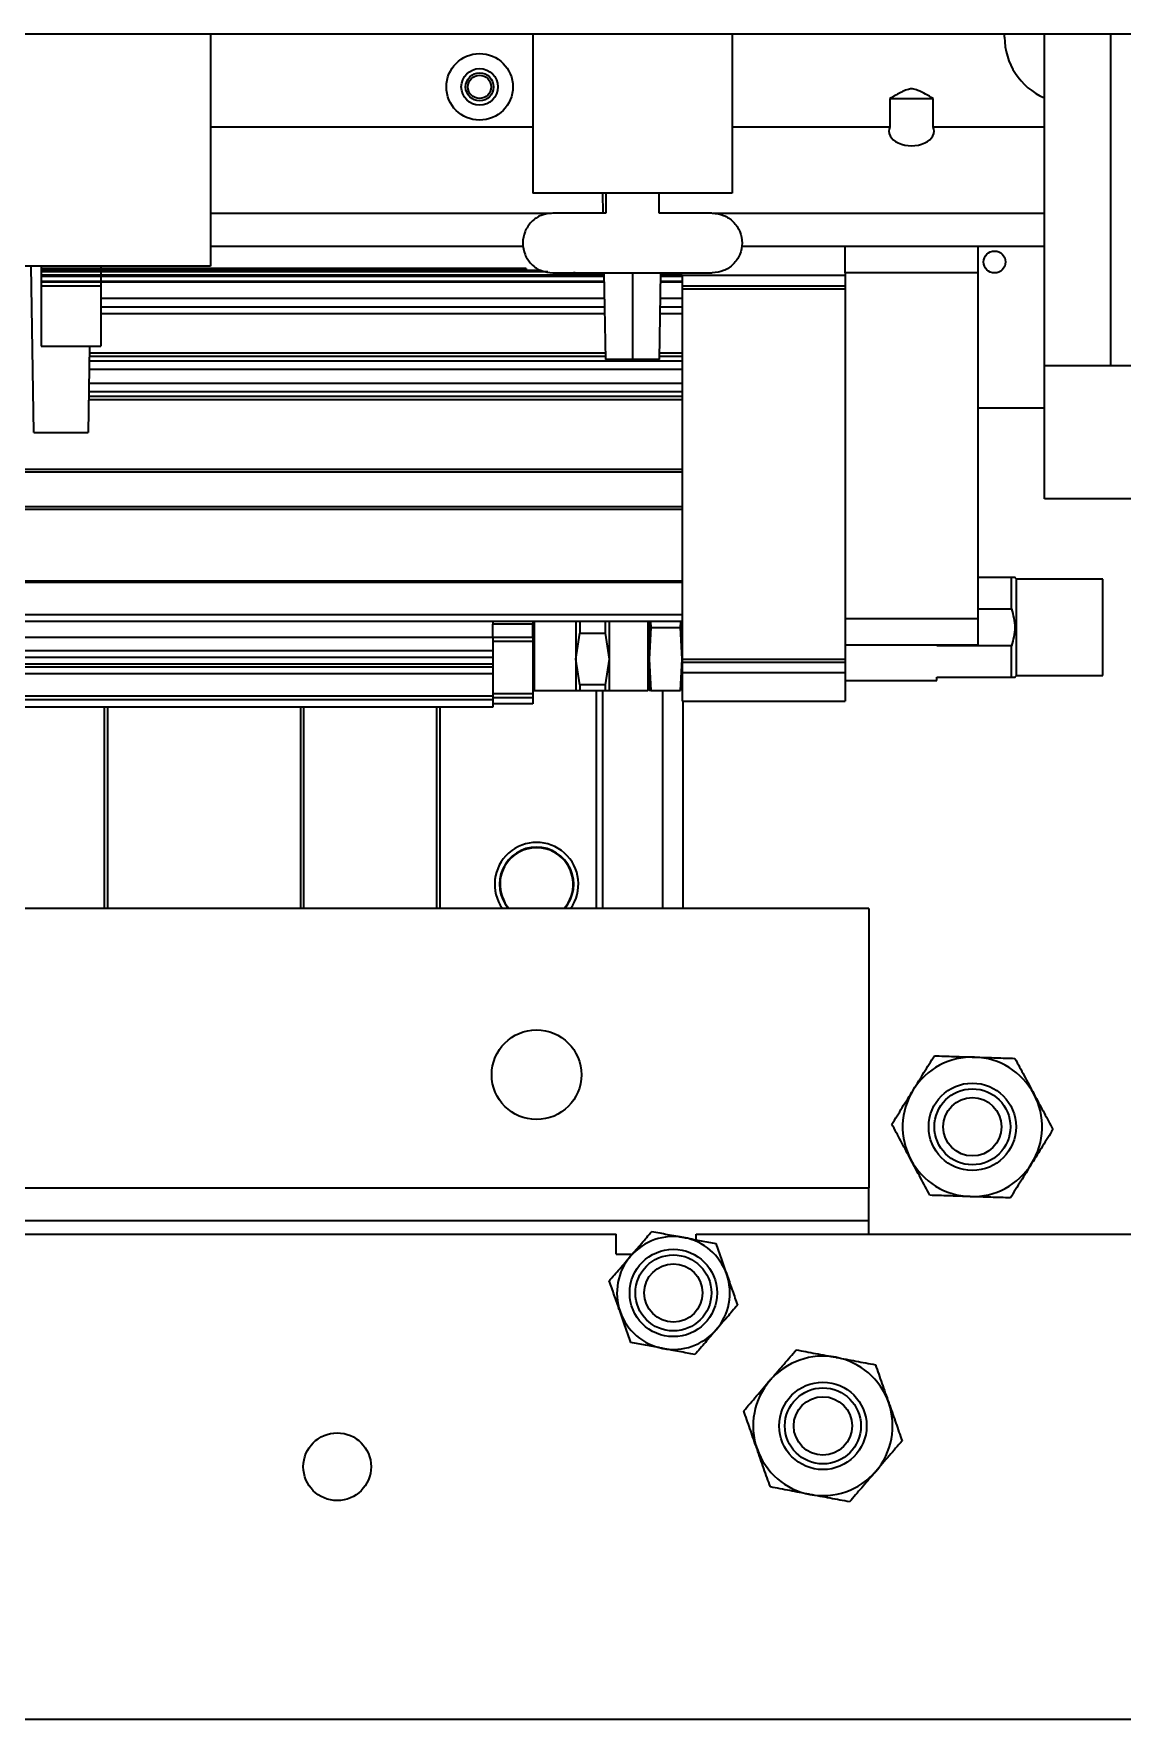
# Model space of a CAD drawing. Header units: millimetres. Extents: x -1052 to 3351, y 0 to 2015.
# Drawn here: x -362.036 to -359.613, y 1677.623 to 1681.375 of the extents above; entities that cross this region are included whole.
import ezdxf

# ---------------------------------------------------------------- set-up
doc = ezdxf.new("R2010")
doc.units = ezdxf.units.MM

msp = doc.modelspace()

# ---------------------------------------------------------------- linework, layer by layer
at = {"color": 7, "linetype": 'Continuous', "lineweight": 35}
for p, q in [((-369.2234, 1681.3751), (-358.6325, 1681.3751)), ((-369.2234, 1681.3751), (-358.6325, 1681.3751)), ((-361.6426, 1681.3751), (-361.6426, 1680.8574)), ((-361.6426, 1681.3751), (-361.6426, 1680.8574)), ((-360.9252, 1681.3751), (-360.9252, 1681.0201)), ((-360.9252, 1681.3751), (-360.9252, 1681.0201)), ((-360.4815, 1681.3751), (-360.4815, 1681.0201)), ((-360.4815, 1681.3751), (-360.4815, 1681.0201)), ((-359.875, 1681.3677), (-359.875, 1681.3751)), ((-359.875, 1681.3677), (-359.875, 1681.3751)), ((-359.7863, 1680.6355), (-359.7863, 1681.3751)), ((-359.7863, 1680.6355), (-359.7863, 1681.3751)), ((-359.6383, 1680.6355), (-359.6383, 1681.3751)), ((-359.6383, 1680.6355), (-359.6383, 1681.3751)), ((-360.1302, 1681.2309), (-360.034, 1681.2309)), ((-360.1302, 1681.2309), (-360.1302, 1681.168)), ((-360.1302, 1681.2309), (-360.034, 1681.2309)), ((-360.1302, 1681.2309), (-360.1302, 1681.168)), ((-360.034, 1681.168), (-360.034, 1681.2309)), ((-360.034, 1681.168), (-360.034, 1681.2309)), ((-361.6426, 1681.168), (-360.9252, 1681.168)), ((-361.6426, 1681.168), (-360.9252, 1681.168)), ((-360.4815, 1681.168), (-360.1302, 1681.168)), ((-360.4815, 1681.168), (-360.1302, 1681.168)), ((-360.034, 1681.168), (-359.7863, 1681.168)), ((-360.034, 1681.168), (-359.7863, 1681.168)), ((-360.4815, 1681.0201), (-360.9252, 1681.0201)), ((-360.4815, 1681.0201), (-360.9252, 1681.0201)), ((-360.7699, 1681.0202), (-360.7691, 1680.9757)), ((-360.7699, 1681.0202), (-360.7691, 1680.9757)), ((-360.7625, 1681.0201), (-360.7625, 1680.9757)), ((-360.7625, 1681.0201), (-360.7625, 1680.9757)), ((-360.6442, 1680.9757), (-360.6442, 1681.0201)), ((-360.6442, 1680.9757), (-360.6442, 1681.0201)), ((-361.6426, 1680.9757), (-360.8834, 1680.9757)), ((-361.6426, 1680.9757), (-360.8834, 1680.9757)), ((-360.7625, 1680.9757), (-360.8809, 1680.9757)), ((-360.7625, 1680.9757), (-360.8809, 1680.9757)), ((-360.5259, 1680.9757), (-360.6442, 1680.9757)), ((-360.5259, 1680.9757), (-360.6442, 1680.9757)), ((-360.5233, 1680.9757), (-359.7863, 1680.9757)), ((-360.5233, 1680.9757), (-359.7863, 1680.9757)), ((-360.946, 1680.9018), (-361.6426, 1680.9018)), ((-360.946, 1680.9018), (-361.6426, 1680.9018)), ((-359.7863, 1680.9018), (-360.4608, 1680.9018)), ((-359.7863, 1680.9018), (-360.4608, 1680.9018)), ((-360.23, 1680.8426), (-360.23, 1680.9018)), ((-360.23, 1680.8426), (-360.23, 1680.9018)), ((-359.9342, 1680.9018), (-359.9342, 1680.8426)), ((-359.9342, 1680.9018), (-359.9342, 1680.8426)), ((-361.6426, 1680.8574), (-362.3083, 1680.8574)), ((-361.6426, 1680.8574), (-362.3083, 1680.8574)), ((-362.0356, 1680.4876), (-362.042, 1680.8574)), ((-362.0356, 1680.4876), (-362.042, 1680.8574)), ((-362.0198, 1680.8574), (-362.0198, 1680.813)), ((-362.0198, 1680.8574), (-362.0198, 1680.813)), ((-360.94, 1680.8522), (-362.0198, 1680.8522)), ((-360.94, 1680.8522), (-362.0198, 1680.8522)), ((-360.9065, 1680.8478), (-362.0198, 1680.8478)), ((-360.9065, 1680.8478), (-362.0198, 1680.8478)), ((-360.892, 1680.8448), (-362.0198, 1680.8448)), ((-360.892, 1680.8448), (-362.0198, 1680.8448)), ((-360.7667, 1680.8374), (-362.0198, 1680.8374)), ((-360.7667, 1680.8374), (-362.0198, 1680.8374)), ((-360.7667, 1680.8345), (-362.0198, 1680.8345)), ((-360.7667, 1680.8345), (-362.0198, 1680.8345)), ((-361.8867, 1680.8574), (-361.8867, 1680.813)), ((-361.8867, 1680.8574), (-361.8867, 1680.813)), ((-360.94, 1680.8522), (-360.94, 1680.8478)), ((-360.94, 1680.8522), (-360.94, 1680.8478)), ((-360.8809, 1680.8426), (-360.5259, 1680.8426)), ((-360.8809, 1680.8426), (-360.5259, 1680.8426)), ((-360.8328, 1680.8448), (-360.8328, 1680.8374)), ((-360.8328, 1680.8448), (-360.8328, 1680.8374)), ((-360.7668, 1680.8426), (-360.7635, 1680.6502)), ((-360.7668, 1680.8426), (-360.7635, 1680.6502)), ((-360.7034, 1680.8426), (-360.7034, 1680.6503)), ((-360.7034, 1680.8426), (-360.7034, 1680.6503)), ((-360.6433, 1680.6502), (-360.6399, 1680.8426)), ((-360.6433, 1680.6502), (-360.6399, 1680.8426)), ((-360.5924, 1680.8374), (-360.64, 1680.8374)), ((-360.5924, 1680.8374), (-360.64, 1680.8374)), ((-360.5924, 1680.8345), (-360.64, 1680.8345)), ((-360.5924, 1680.8345), (-360.64, 1680.8345)), ((-360.5924, 1680.8374), (-360.23, 1680.8374)), ((-360.5924, 1680.8374), (-360.5924, 1680.8139)), ((-360.5924, 1680.8374), (-360.23, 1680.8374)), ((-360.5924, 1680.8374), (-360.5924, 1680.8139)), ((-359.9342, 1680.8426), (-360.23, 1680.8426)), ((-360.23, 1680.8426), (-360.23, 1680.8166)), ((-359.9342, 1680.8426), (-360.23, 1680.8426)), ((-360.23, 1680.8426), (-360.23, 1680.8166)), ((-359.9342, 1680.8426), (-359.9342, 1680.0734)), ((-359.9342, 1680.8426), (-359.9342, 1680.0734)), ((-360.7665, 1680.8239), (-362.0198, 1680.8239)), ((-360.7665, 1680.8239), (-362.0198, 1680.8239)), ((-360.7665, 1680.8218), (-362.0198, 1680.8218)), ((-360.7665, 1680.8218), (-362.0198, 1680.8218)), ((-362.0198, 1680.813), (-362.0198, 1680.6799)), ((-361.8867, 1680.813), (-362.0198, 1680.813)), ((-362.0198, 1680.813), (-362.0198, 1680.6799)), ((-361.8867, 1680.813), (-362.0198, 1680.813)), ((-361.8867, 1680.813), (-361.8867, 1680.6799)), ((-361.8867, 1680.813), (-361.8867, 1680.6799)), ((-360.5924, 1680.8218), (-360.6403, 1680.8218)), ((-360.5924, 1680.8218), (-360.6403, 1680.8218)), ((-360.5924, 1680.8239), (-360.6402, 1680.8239)), ((-360.5924, 1680.8239), (-360.6402, 1680.8239)), ((-360.5924, 1680.8139), (-360.5924, 1680.8073)), ((-360.5924, 1680.8139), (-360.23, 1680.8139)), ((-360.5924, 1680.8139), (-360.5924, 1680.8073)), ((-360.5924, 1680.8139), (-360.23, 1680.8139)), ((-360.5924, 1680.8073), (-360.23, 1680.8073)), ((-360.5924, 1680.8073), (-360.5924, 1679.983)), ((-360.5924, 1680.8073), (-360.23, 1680.8073)), ((-360.5924, 1680.8073), (-360.5924, 1679.983)), ((-360.23, 1680.8166), (-360.23, 1680.8139)), ((-360.23, 1680.8166), (-360.23, 1680.8139)), ((-360.23, 1680.8139), (-360.23, 1680.8073)), ((-360.23, 1680.8139), (-360.23, 1680.8073)), ((-360.23, 1680.8073), (-360.23, 1679.983)), ((-360.23, 1680.8073), (-360.23, 1679.983)), ((-360.7658, 1680.7854), (-361.8867, 1680.7854)), ((-360.7658, 1680.7854), (-361.8867, 1680.7854)), ((-360.7655, 1680.7664), (-361.8867, 1680.7664)), ((-360.7655, 1680.7664), (-361.8867, 1680.7664)), ((-360.5924, 1680.7664), (-360.6412, 1680.7664)), ((-360.5924, 1680.7664), (-360.6412, 1680.7664)), ((-360.5924, 1680.7854), (-360.6409, 1680.7854)), ((-360.5924, 1680.7854), (-360.6409, 1680.7854)), ((-360.7652, 1680.7516), (-361.8867, 1680.7516)), ((-360.7652, 1680.7516), (-361.8867, 1680.7516)), ((-360.5924, 1680.7516), (-360.6415, 1680.7516)), ((-360.5924, 1680.7516), (-360.6415, 1680.7516)), ((-360.5924, 1680.7516), (-360.5924, 1680.6639)), ((-360.5924, 1680.7516), (-360.5924, 1680.6639)), ((-362.0198, 1680.6799), (-361.8867, 1680.6799)), ((-362.0198, 1680.6799), (-361.8867, 1680.6799)), ((-361.912, 1680.6799), (-361.9153, 1680.4876)), ((-361.912, 1680.6799), (-361.9153, 1680.4876)), ((-360.5924, 1680.6464), (-361.9126, 1680.6464)), ((-360.5924, 1680.6464), (-361.9126, 1680.6464)), ((-360.7636, 1680.6565), (-361.9124, 1680.6565)), ((-360.7636, 1680.6565), (-361.9124, 1680.6565)), ((-360.7637, 1680.6639), (-361.9123, 1680.6639)), ((-360.7637, 1680.6639), (-361.9123, 1680.6639)), ((-360.5924, 1680.6565), (-360.6431, 1680.6565)), ((-360.5924, 1680.6565), (-360.6431, 1680.6565)), ((-360.5924, 1680.6639), (-360.643, 1680.6639)), ((-360.5924, 1680.6639), (-360.643, 1680.6639)), ((-360.5924, 1680.6277), (-361.9129, 1680.6277)), ((-360.5924, 1680.6277), (-361.9129, 1680.6277)), ((-359.7863, 1680.3397), (-359.7863, 1680.6355)), ((-358.6029, 1680.6355), (-359.7863, 1680.6355)), ((-359.7863, 1680.3397), (-359.7863, 1680.6355)), ((-358.6029, 1680.6355), (-359.7863, 1680.6355)), ((-360.5924, 1680.5678), (-361.9139, 1680.5678)), ((-360.5924, 1680.5678), (-361.9139, 1680.5678)), ((-360.5924, 1680.5779), (-361.9138, 1680.5779)), ((-360.5924, 1680.5779), (-361.9138, 1680.5779)), ((-360.5924, 1680.5966), (-361.9134, 1680.5966)), ((-360.5924, 1680.5966), (-361.9134, 1680.5966)), ((-360.5924, 1680.5604), (-361.9141, 1680.5604)), ((-360.5924, 1680.5604), (-361.9141, 1680.5604)), ((-360.5924, 1680.5604), (-360.5924, 1680.4051)), ((-360.5924, 1680.5604), (-360.5924, 1680.4051)), ((-359.7863, 1680.5416), (-359.9342, 1680.5416)), ((-359.7863, 1680.5416), (-359.9342, 1680.5416)), ((-360.5924, 1680.4051), (-367.2635, 1680.4051)), ((-360.5924, 1680.4051), (-367.2635, 1680.4051)), ((-360.5924, 1680.3991), (-367.2635, 1680.3991)), ((-360.5924, 1680.3991), (-367.2635, 1680.3991)), ((-358.6029, 1680.3397), (-359.7863, 1680.3397)), ((-358.6029, 1680.3397), (-359.7863, 1680.3397)), ((-360.5924, 1680.3222), (-367.2635, 1680.3222)), ((-360.5924, 1680.3222), (-367.2635, 1680.3222)), ((-360.5924, 1680.3163), (-367.2635, 1680.3163)), ((-360.5924, 1680.3163), (-367.2635, 1680.3163)), ((-360.5924, 1680.3163), (-360.5924, 1680.1566)), ((-360.5924, 1680.3163), (-360.5924, 1680.1566)), ((-360.5924, 1680.1566), (-367.2635, 1680.1566)), ((-360.5924, 1680.1566), (-367.2635, 1680.1566)), ((-360.5924, 1680.1536), (-367.2635, 1680.1536)), ((-360.5924, 1680.1536), (-367.2635, 1680.1536)), ((-359.8595, 1680.1644), (-359.9342, 1680.1644)), ((-359.8595, 1680.1644), (-359.9342, 1680.1644)), ((-359.8595, 1680.0946), (-359.8595, 1680.1644)), ((-359.8595, 1680.0946), (-359.8595, 1680.1644)), ((-359.8484, 1680.1607), (-359.8521, 1680.1644)), ((-359.8484, 1680.1607), (-359.8521, 1680.1644)), ((-359.6561, 1680.1607), (-359.8484, 1680.1607)), ((-359.8484, 1679.9462), (-359.8484, 1680.1607)), ((-359.6561, 1680.1607), (-359.8484, 1680.1607)), ((-359.8484, 1679.9462), (-359.8484, 1680.1607)), ((-359.6561, 1679.9462), (-359.6561, 1680.1607)), ((-359.6561, 1679.9462), (-359.6561, 1680.1607)), ((-360.5924, 1680.0816), (-367.2635, 1680.0816)), ((-360.5924, 1680.0816), (-367.2635, 1680.0816)), ((-359.9342, 1680.0946), (-359.8595, 1680.0946)), ((-359.9342, 1680.0946), (-359.8595, 1680.0946)), ((-360.5924, 1680.0668), (-367.2635, 1680.0668)), ((-360.5924, 1680.0668), (-367.2635, 1680.0668)), ((-361.014, 1680.0668), (-361.014, 1680.0609)), ((-361.014, 1680.0668), (-361.014, 1680.0609)), ((-360.9252, 1680.0609), (-361.014, 1680.0609)), ((-361.014, 1680.0313), (-361.014, 1680.0609)), ((-360.9252, 1680.0609), (-361.014, 1680.0609)), ((-361.014, 1680.0313), (-361.014, 1680.0609)), ((-360.9252, 1680.0668), (-360.9252, 1680.0609)), ((-360.9252, 1680.0668), (-360.9252, 1680.0609)), ((-360.9252, 1680.0313), (-360.9252, 1680.0609)), ((-360.9252, 1680.0313), (-360.9252, 1680.0609)), ((-360.9223, 1680.0668), (-360.9223, 1679.9129)), ((-360.9223, 1680.0668), (-360.9223, 1679.9129)), ((-360.8291, 1680.0668), (-360.8291, 1679.9832)), ((-360.8291, 1680.0668), (-360.8291, 1679.9832)), ((-360.8291, 1679.9832), (-360.8205, 1680.0405)), ((-360.8291, 1679.9832), (-360.8205, 1680.0405)), ((-360.8205, 1680.0664), (-360.8205, 1680.0405)), ((-360.7637, 1680.0664), (-360.8205, 1680.0664)), ((-360.8205, 1680.0664), (-360.8205, 1680.0405)), ((-360.7637, 1680.0664), (-360.8205, 1680.0664)), ((-360.8205, 1680.0405), (-360.7637, 1680.0405)), ((-360.8205, 1680.0405), (-360.7637, 1680.0405)), ((-360.7637, 1680.0664), (-360.7637, 1680.0405)), ((-360.7637, 1680.0664), (-360.7637, 1680.0405)), ((-360.7637, 1680.0405), (-360.7551, 1679.9832)), ((-360.7637, 1680.0405), (-360.7551, 1679.9832)), ((-360.7551, 1680.0668), (-360.7551, 1679.9832)), ((-360.7551, 1680.0668), (-360.7551, 1679.9832)), ((-360.6693, 1680.0668), (-360.6693, 1679.9129)), ((-360.6693, 1680.0668), (-360.6693, 1679.9129)), ((-360.6664, 1680.0668), (-360.6664, 1679.9832)), ((-360.6664, 1680.0668), (-360.6664, 1679.9832)), ((-360.6625, 1680.0535), (-360.6664, 1679.9832)), ((-360.6625, 1680.0535), (-360.6664, 1679.9832)), ((-360.6633, 1680.0668), (-360.6625, 1680.0535)), ((-360.6633, 1680.0668), (-360.6625, 1680.0535)), ((-360.6625, 1680.0535), (-360.5963, 1680.0535)), ((-360.6625, 1680.0535), (-360.5963, 1680.0535)), ((-360.5963, 1680.0535), (-360.5955, 1680.0668)), ((-360.5963, 1680.0535), (-360.5955, 1680.0668)), ((-360.5924, 1679.9832), (-360.5963, 1680.0535)), ((-360.5924, 1679.9832), (-360.5963, 1680.0535)), ((-360.23, 1680.0734), (-359.9342, 1680.0734)), ((-360.23, 1680.0734), (-359.9342, 1680.0734)), ((-359.9342, 1680.0734), (-359.9342, 1680.0143)), ((-359.9342, 1680.0734), (-359.9342, 1680.0143)), ((-361.014, 1680.0313), (-362.4044, 1680.0313)), ((-361.014, 1680.0313), (-362.4044, 1680.0313)), ((-360.9252, 1680.0313), (-361.014, 1680.0313)), ((-361.014, 1680.0313), (-361.014, 1680.0224)), ((-360.9252, 1680.0313), (-361.014, 1680.0313)), ((-361.014, 1680.0313), (-361.014, 1680.0224)), ((-360.9252, 1680.0224), (-361.014, 1680.0224)), ((-361.014, 1680.0224), (-361.014, 1679.9627)), ((-360.9252, 1680.0224), (-361.014, 1680.0224)), ((-361.014, 1680.0224), (-361.014, 1679.9627)), ((-360.9252, 1680.0313), (-360.9252, 1680.0224)), ((-360.9252, 1680.0313), (-360.9252, 1680.0224)), ((-360.9252, 1680.0224), (-360.9252, 1679.9054)), ((-360.9252, 1680.0224), (-360.9252, 1679.9054)), ((-359.9342, 1680.0143), (-360.23, 1680.0143)), ((-359.9342, 1680.0143), (-360.23, 1680.0143)), ((-359.8595, 1680.0123), (-360.0259, 1680.0123)), ((-359.8595, 1680.0123), (-360.0259, 1680.0123)), ((-359.8595, 1679.9425), (-359.8595, 1680.0123)), ((-359.8595, 1679.9425), (-359.8595, 1680.0123)), ((-361.014, 1680.0017), (-362.4044, 1680.0017)), ((-361.014, 1680.0017), (-362.4044, 1680.0017)), ((-361.014, 1679.9869), (-362.4044, 1679.9869)), ((-361.014, 1679.9869), (-362.4044, 1679.9869)), ((-361.014, 1679.9721), (-362.4044, 1679.9721)), ((-361.014, 1679.9721), (-362.4044, 1679.9721)), ((-361.014, 1679.9647), (-362.4044, 1679.9647)), ((-361.014, 1679.9647), (-362.4044, 1679.9647)), ((-360.8205, 1679.9259), (-360.8291, 1679.9832)), ((-360.8291, 1679.9832), (-360.8291, 1679.9129)), ((-360.8205, 1679.9259), (-360.8291, 1679.9832)), ((-360.8291, 1679.9832), (-360.8291, 1679.9129)), ((-360.7551, 1679.9832), (-360.7637, 1679.9259)), ((-360.7551, 1679.9832), (-360.7637, 1679.9259)), ((-360.7551, 1679.9832), (-360.7551, 1679.9129)), ((-360.7551, 1679.9832), (-360.7551, 1679.9129)), ((-360.6664, 1679.9832), (-360.6625, 1679.9129)), ((-360.6664, 1679.9832), (-360.6664, 1679.9129)), ((-360.6664, 1679.9832), (-360.6625, 1679.9129)), ((-360.6664, 1679.9832), (-360.6664, 1679.9129)), ((-360.5963, 1679.9129), (-360.5924, 1679.9832)), ((-360.5963, 1679.9129), (-360.5924, 1679.9832)), ((-360.5924, 1679.983), (-360.23, 1679.983)), ((-360.5924, 1679.983), (-360.5924, 1679.9764)), ((-360.5924, 1679.983), (-360.23, 1679.983)), ((-360.5924, 1679.983), (-360.5924, 1679.9764)), ((-360.5924, 1679.9764), (-360.23, 1679.9764)), ((-360.5924, 1679.9764), (-360.5924, 1679.9529)), ((-360.5924, 1679.9764), (-360.23, 1679.9764)), ((-360.5924, 1679.9764), (-360.5924, 1679.9529)), ((-360.23, 1679.983), (-360.23, 1679.9764)), ((-360.23, 1679.983), (-360.23, 1679.9764)), ((-360.23, 1679.9764), (-360.23, 1679.9529)), ((-360.23, 1679.9764), (-360.23, 1679.9529)), ((-361.014, 1679.9499), (-362.4044, 1679.9499)), ((-361.014, 1679.9499), (-362.4044, 1679.9499)), ((-361.014, 1679.9627), (-361.014, 1679.9499)), ((-361.014, 1679.9627), (-361.014, 1679.9499)), ((-361.014, 1679.9499), (-361.014, 1679.9004)), ((-361.014, 1679.9499), (-361.014, 1679.9004)), ((-360.5924, 1679.9529), (-360.23, 1679.9529)), ((-360.5924, 1679.9529), (-360.5924, 1679.8893)), ((-360.5924, 1679.9529), (-360.23, 1679.9529)), ((-360.5924, 1679.9529), (-360.5924, 1679.8893)), ((-360.23, 1679.9529), (-360.23, 1679.8893)), ((-360.23, 1679.9529), (-360.23, 1679.8893)), ((-360.23, 1679.9351), (-360.0259, 1679.9351)), ((-360.23, 1679.9351), (-360.0259, 1679.9351)), ((-360.0259, 1679.9425), (-359.8595, 1679.9425)), ((-360.0259, 1679.9351), (-360.0259, 1679.9425)), ((-360.0259, 1679.9425), (-359.8595, 1679.9425)), ((-360.0259, 1679.9351), (-360.0259, 1679.9425)), ((-359.8521, 1679.9425), (-359.8484, 1679.9462)), ((-359.8521, 1679.9425), (-359.8484, 1679.9462)), ((-359.8484, 1679.9462), (-359.6561, 1679.9462)), ((-359.8484, 1679.9462), (-359.6561, 1679.9462)), ((-361.014, 1679.9004), (-362.4044, 1679.9004)), ((-361.014, 1679.9004), (-362.4044, 1679.9004)), ((-361.014, 1679.8922), (-362.4044, 1679.8922)), ((-361.014, 1679.8922), (-362.4044, 1679.8922)), ((-360.9252, 1679.9054), (-361.014, 1679.9054)), ((-360.9252, 1679.9054), (-361.014, 1679.9054)), ((-361.014, 1679.9004), (-361.014, 1679.8922)), ((-361.014, 1679.9004), (-361.014, 1679.8922)), ((-360.9252, 1679.8971), (-361.014, 1679.8971)), ((-360.9252, 1679.8971), (-361.014, 1679.8971)), ((-361.014, 1679.8922), (-361.014, 1679.876)), ((-361.014, 1679.8922), (-361.014, 1679.876)), ((-360.9252, 1679.9159), (-360.9223, 1679.9129)), ((-360.9252, 1679.9159), (-360.9223, 1679.9129)), ((-360.9252, 1679.9054), (-360.9252, 1679.8971)), ((-360.9252, 1679.9054), (-360.9252, 1679.8971)), ((-360.9252, 1679.8971), (-360.9252, 1679.8834)), ((-360.9252, 1679.8971), (-360.9252, 1679.8834)), ((-360.9223, 1679.9129), (-360.8291, 1679.9129)), ((-360.9223, 1679.9129), (-360.8291, 1679.9129)), ((-360.8291, 1679.9129), (-360.8205, 1679.9129)), ((-360.8291, 1679.9129), (-360.8205, 1679.9129)), ((-360.7637, 1679.9259), (-360.8205, 1679.9259)), ((-360.8205, 1679.9259), (-360.8205, 1679.9129)), ((-360.7637, 1679.9259), (-360.8205, 1679.9259)), ((-360.8205, 1679.9259), (-360.8205, 1679.9129)), ((-360.8205, 1679.9129), (-360.7637, 1679.9129)), ((-360.8205, 1679.9129), (-360.7637, 1679.9129)), ((-360.7837, 1679.4277), (-360.7837, 1679.9129)), ((-360.7837, 1679.4277), (-360.7837, 1679.9129)), ((-360.7689, 1679.4277), (-360.7689, 1679.9129)), ((-360.7689, 1679.4277), (-360.7689, 1679.9129)), ((-360.7637, 1679.9259), (-360.7637, 1679.9129)), ((-360.7637, 1679.9259), (-360.7637, 1679.9129)), ((-360.7637, 1679.9129), (-360.7551, 1679.9129)), ((-360.7637, 1679.9129), (-360.7551, 1679.9129)), ((-360.7551, 1679.9129), (-360.6693, 1679.9129)), ((-360.7551, 1679.9129), (-360.6693, 1679.9129)), ((-360.6693, 1679.9129), (-360.6664, 1679.9159)), ((-360.6693, 1679.9129), (-360.6664, 1679.9159)), ((-360.6625, 1679.9129), (-360.6664, 1679.9129)), ((-360.6625, 1679.9129), (-360.6664, 1679.9129)), ((-360.6625, 1679.9129), (-360.5963, 1679.9129)), ((-360.6625, 1679.9129), (-360.5963, 1679.9129)), ((-360.6358, 1679.4277), (-360.6358, 1679.9129)), ((-360.6358, 1679.4277), (-360.6358, 1679.9129)), ((-360.5924, 1679.8893), (-360.23, 1679.8893)), ((-360.5924, 1679.8893), (-360.23, 1679.8893)), ((-360.5914, 1679.8893), (-360.5914, 1679.4277)), ((-360.5914, 1679.8893), (-360.5914, 1679.4277)), ((-361.014, 1679.876), (-362.4044, 1679.876)), ((-361.014, 1679.876), (-362.4044, 1679.876)), ((-361.8783, 1679.4277), (-361.8783, 1679.876)), ((-361.8783, 1679.4277), (-361.8783, 1679.876)), ((-361.8709, 1679.4277), (-361.8709, 1679.876)), ((-361.8709, 1679.4277), (-361.8709, 1679.876)), ((-361.4419, 1679.4277), (-361.4419, 1679.876)), ((-361.4419, 1679.4277), (-361.4419, 1679.876)), ((-361.4345, 1679.4277), (-361.4345, 1679.876)), ((-361.4345, 1679.4277), (-361.4345, 1679.876)), ((-361.1387, 1679.4277), (-361.1387, 1679.876)), ((-361.1387, 1679.4277), (-361.1387, 1679.876)), ((-361.1313, 1679.4277), (-361.1313, 1679.876)), ((-361.1313, 1679.4277), (-361.1313, 1679.876)), ((-360.9252, 1679.8834), (-361.014, 1679.8834)), ((-360.9252, 1679.8834), (-361.014, 1679.8834)), ((-360.1772, 1679.4277), (-362.5439, 1679.4277)), ((-360.1772, 1679.4277), (-362.5439, 1679.4277)), ((-360.1772, 1679.4277), (-360.1772, 1678.8064)), ((-360.1772, 1679.4277), (-360.1772, 1678.8064)), ((-362.6918, 1678.8064), (-360.1772, 1678.8064)), ((-362.6918, 1678.8064), (-360.1772, 1678.8064)), ((-360.1772, 1678.7325), (-360.1772, 1678.8064)), ((-360.1772, 1678.7325), (-360.1772, 1678.8064)), ((-360.1772, 1678.7325), (-362.6918, 1678.7325)), ((-360.1772, 1678.7325), (-362.6918, 1678.7325)), ((-360.1772, 1678.7029), (-360.1772, 1678.7325)), ((-360.1772, 1678.7029), (-360.1772, 1678.7325)), ((-362.6918, 1678.7029), (-360.7393, 1678.7029)), ((-362.6918, 1678.7029), (-360.7393, 1678.7029)), ((-360.7393, 1678.6585), (-360.7393, 1678.7029)), ((-360.7393, 1678.6585), (-360.7393, 1678.7029)), ((-360.5618, 1678.6905), (-360.5618, 1678.7029)), ((-360.5618, 1678.7029), (-358.2289, 1678.7029)), ((-360.5618, 1678.6905), (-360.5618, 1678.7029)), ((-360.5618, 1678.7029), (-358.2289, 1678.7029)), ((-360.7393, 1678.6585), (-360.7037, 1678.6585)), ((-360.7393, 1678.6585), (-360.7037, 1678.6585)), ((-362.6918, 1677.6231), (-355.1268, 1677.6231)), ((-362.6918, 1677.6231), (-355.1268, 1677.6231))]:
    msp.add_line(p, q, dxfattribs=at)
for centre, radius in [((-361.0436, 1681.2568), 0.074), ((-361.0436, 1681.2568), 0.074), ((-361.0436, 1681.2568), 0.0407), ((-361.0436, 1681.2568), 0.0407), ((-361.0436, 1681.2568), 0.0311), ((-361.0436, 1681.2568), 0.0311), ((-361.0436, 1681.2568), 0.0259), ((-361.0436, 1681.2568), 0.0259), ((-359.8972, 1680.867), 0.0244), ((-359.8972, 1680.867), 0.0244), ((-360.9168, 1679.0579), 0.0998), ((-360.9168, 1679.0579), 0.0998), ((-359.9466, 1678.9419), 0.0973), ((-359.9466, 1678.9419), 0.0973), ((-359.9466, 1678.9419), 0.0846), ((-359.9466, 1678.9419), 0.0846), ((-359.9466, 1678.9419), 0.0649), ((-359.9466, 1678.9419), 0.0649), ((-360.6122, 1678.5721), 0.0973), ((-360.6122, 1678.5721), 0.0973), ((-360.6122, 1678.5721), 0.0846), ((-360.6122, 1678.5721), 0.0846), ((-360.6122, 1678.5721), 0.0649), ((-360.6122, 1678.5721), 0.0649), ((-360.2794, 1678.2762), 0.0973), ((-360.2794, 1678.2762), 0.0973), ((-360.2794, 1678.2762), 0.0846), ((-360.2794, 1678.2762), 0.0846), ((-360.2794, 1678.2762), 0.0649), ((-360.2794, 1678.2762), 0.0649), ((-361.3606, 1678.1852), 0.0754), ((-361.3606, 1678.1852), 0.0754)]:
    msp.add_circle(centre, radius, dxfattribs=at)
for centre, radius, start, end in [((-359.7271, 1681.3677), 0.1479, 180, 246.4218), ((-359.7271, 1681.3677), 0.1479, 180, 246.4218), ((-360.9168, 1679.4818), 0.0932, 324.5418, 215.4582), ((-360.9168, 1679.4818), 0.0932, 324.5418, 215.4582), ((-360.9168, 1679.4818), 0.0827, 90, 220.8262), ((-360.9168, 1679.4818), 0.0827, 90, 220.8262), ((-360.9168, 1679.4818), 0.0814, 318.357, 221.643), ((-360.9168, 1679.4818), 0.0814, 318.357, 221.643), ((-360.9168, 1679.4818), 0.0827, 319.1738, 90), ((-360.9168, 1679.4818), 0.0827, 319.1738, 90), ((-359.9466, 1678.9419), 0.1553, 88.144, 148.144), ((-359.9466, 1678.9419), 0.1553, 88.144, 148.144), ((-359.9466, 1678.9419), 0.1553, 28.144, 88.144), ((-359.9466, 1678.9419), 0.1553, 28.144, 88.144), ((-359.9466, 1678.9419), 0.1553, 148.144, 208.144), ((-359.9466, 1678.9419), 0.1553, 148.144, 208.144), ((-359.9466, 1678.9419), 0.1553, 328.144, 28.144), ((-359.9466, 1678.9419), 0.1553, 328.144, 28.144), ((-359.9466, 1678.9419), 0.1553, 208.144, 268.144), ((-359.9466, 1678.9419), 0.1553, 208.144, 268.144), ((-359.9466, 1678.9419), 0.1553, 268.144, 328.144), ((-359.9466, 1678.9419), 0.1553, 268.144, 328.144), ((-360.6122, 1678.5721), 0.1257, 79.2461, 139.2461), ((-360.6122, 1678.5721), 0.1257, 79.2461, 139.2461), ((-360.6122, 1678.5721), 0.1257, 19.2461, 79.2461), ((-360.6122, 1678.5721), 0.1257, 19.2461, 79.2461), ((-360.6122, 1678.5721), 0.1257, 139.2461, 199.2461), ((-360.6122, 1678.5721), 0.1257, 139.2461, 199.2461), ((-360.6122, 1678.5721), 0.1257, 319.2461, 19.2461), ((-360.6122, 1678.5721), 0.1257, 319.2461, 19.2461), ((-360.6122, 1678.5721), 0.1257, 199.2461, 259.2461), ((-360.6122, 1678.5721), 0.1257, 199.2461, 259.2461), ((-360.6122, 1678.5721), 0.1257, 259.2461, 319.2461), ((-360.6122, 1678.5721), 0.1257, 259.2461, 319.2461), ((-360.2794, 1678.2762), 0.1553, 79.3, 139.3), ((-360.2794, 1678.2762), 0.1553, 79.3, 139.3), ((-360.2794, 1678.2762), 0.1553, 19.3, 79.3), ((-360.2794, 1678.2762), 0.1553, 19.3, 79.3), ((-360.2794, 1678.2762), 0.1553, 139.3, 199.3), ((-360.2794, 1678.2762), 0.1553, 139.3, 199.3), ((-360.2794, 1678.2762), 0.1553, 319.3, 19.3), ((-360.2794, 1678.2762), 0.1553, 319.3, 19.3), ((-360.2794, 1678.2762), 0.1553, 199.3, 259.3), ((-360.2794, 1678.2762), 0.1553, 199.3, 259.3), ((-360.2794, 1678.2762), 0.1553, 259.3, 319.3), ((-360.2794, 1678.2762), 0.1553, 259.3, 319.3)]:
    msp.add_arc(centre, radius, start, end, dxfattribs=at)
msp.add_ellipse((-360.0821, 1681.1584), major_axis=(0.0503, 0), ratio=0.65, start_param=2.84306, end_param=6.581718, dxfattribs=at)
msp.add_ellipse((-360.0821, 1681.1584), major_axis=(0.0503, 0), ratio=0.65, start_param=2.84306, end_param=6.581718, dxfattribs=at)
for points, knots in [([(-360.034, 1681.2309), (-360.045, 1681.2374), (-360.0595, 1681.246), (-360.0787, 1681.2528), (-360.0907, 1681.2515), (-360.1054, 1681.2448), (-360.1188, 1681.2374), (-360.1281, 1681.2321), (-360.1302, 1681.2309)], [0, 0, 0, 0, 2.590856, 3.422074, 4.061983, 4.99073, 6.67688, 7.168829, 7.168829, 7.168829, 7.168829]), ([(-360.034, 1681.2309), (-360.045, 1681.2374), (-360.0595, 1681.246), (-360.0787, 1681.2528), (-360.0907, 1681.2515), (-360.1054, 1681.2448), (-360.1188, 1681.2374), (-360.1281, 1681.2321), (-360.1302, 1681.2309)], [0, 0, 0, 0, 2.590856, 3.422074, 4.061983, 4.99073, 6.67688, 7.168829, 7.168829, 7.168829, 7.168829]), ([(-360.8809, 1680.9757), (-360.8896, 1680.9747), (-360.907, 1680.9727), (-360.9292, 1680.9573), (-360.944, 1680.9353), (-360.9492, 1680.9092), (-360.944, 1680.883), (-360.9292, 1680.861), (-360.907, 1680.8456), (-360.8896, 1680.8436), (-360.8809, 1680.8426)], [0, 0, 0, 0, 1.763292, 3.526609, 5.289899, 7.0532, 8.816501, 10.579793, 12.343112, 14.106404, 14.106404, 14.106404, 14.106404]), ([(-360.8809, 1680.9757), (-360.8896, 1680.9747), (-360.907, 1680.9727), (-360.9292, 1680.9573), (-360.944, 1680.9353), (-360.9492, 1680.9092), (-360.944, 1680.883), (-360.9292, 1680.861), (-360.907, 1680.8456), (-360.8896, 1680.8436), (-360.8809, 1680.8426)], [0, 0, 0, 0, 1.763292, 3.526609, 5.289899, 7.0532, 8.816501, 10.579793, 12.343112, 14.106404, 14.106404, 14.106404, 14.106404]), ([(-360.5259, 1680.9757), (-360.5171, 1680.9747), (-360.4997, 1680.9727), (-360.4776, 1680.9573), (-360.4628, 1680.9353), (-360.4576, 1680.9092), (-360.4628, 1680.883), (-360.4776, 1680.861), (-360.4997, 1680.8456), (-360.5171, 1680.8436), (-360.5259, 1680.8426)], [0, 0, 0, 0, 1.763322, 3.526613, 5.289903, 7.053204, 8.816505, 10.579798, 12.343092, 14.106413, 14.106413, 14.106413, 14.106413]), ([(-360.5259, 1680.9757), (-360.5171, 1680.9747), (-360.4997, 1680.9727), (-360.4776, 1680.9573), (-360.4628, 1680.9353), (-360.4576, 1680.9092), (-360.4628, 1680.883), (-360.4776, 1680.861), (-360.4997, 1680.8456), (-360.5171, 1680.8436), (-360.5259, 1680.8426)], [0, 0, 0, 0, 1.763322, 3.526613, 5.289903, 7.053204, 8.816505, 10.579798, 12.343092, 14.106413, 14.106413, 14.106413, 14.106413]), ([(-360.7635, 1680.6503), (-360.7626, 1680.6503), (-360.7608, 1680.6503), (-360.7469, 1680.6503), (-360.727, 1680.6503), (-360.7112, 1680.6503), (-360.7034, 1680.6503)], [0, 0, 0, 0, 1.015901, 2.031796, 3.047701, 4.063606, 4.063606, 4.063606, 4.063606]), ([(-360.7635, 1680.6503), (-360.7626, 1680.6503), (-360.7608, 1680.6503), (-360.7469, 1680.6503), (-360.727, 1680.6503), (-360.7112, 1680.6503), (-360.7034, 1680.6503)], [0, 0, 0, 0, 1.015901, 2.031796, 3.047701, 4.063606, 4.063606, 4.063606, 4.063606]), ([(-360.7034, 1680.6503), (-360.6955, 1680.6503), (-360.6797, 1680.6503), (-360.6599, 1680.6503), (-360.646, 1680.6503), (-360.6442, 1680.6503), (-360.6432, 1680.6503)], [0, 0, 0, 0, 1.015911, 2.031823, 3.047725, 4.063636, 4.063636, 4.063636, 4.063636]), ([(-360.7034, 1680.6503), (-360.6955, 1680.6503), (-360.6797, 1680.6503), (-360.6599, 1680.6503), (-360.646, 1680.6503), (-360.6442, 1680.6503), (-360.6432, 1680.6503)], [0, 0, 0, 0, 1.015911, 2.031823, 3.047725, 4.063636, 4.063636, 4.063636, 4.063636]), ([(-362.0356, 1680.4876), (-362.0347, 1680.4876), (-362.0329, 1680.4876), (-362.019, 1680.4876), (-361.9991, 1680.4876), (-361.9755, 1680.4876), (-361.9518, 1680.4876), (-361.932, 1680.4876), (-361.9181, 1680.4876), (-361.9162, 1680.4876), (-361.9153, 1680.4876)], [0, 0, 0, 0, 1.015906, 2.031802, 3.04773, 4.063636, 5.079542, 6.09547, 7.111366, 8.127272, 8.127272, 8.127272, 8.127272]), ([(-362.0356, 1680.4876), (-362.0347, 1680.4876), (-362.0329, 1680.4876), (-362.019, 1680.4876), (-361.9991, 1680.4876), (-361.9755, 1680.4876), (-361.9518, 1680.4876), (-361.932, 1680.4876), (-361.9181, 1680.4876), (-361.9162, 1680.4876), (-361.9153, 1680.4876)], [0, 0, 0, 0, 1.015906, 2.031802, 3.04773, 4.063636, 5.079542, 6.09547, 7.111366, 8.127272, 8.127272, 8.127272, 8.127272]), ([(-359.8521, 1680.1644), (-359.8521, 1680.1644), (-359.8487, 1680.1644), (-359.8541, 1680.1644), (-359.8595, 1680.1644)], [0, 0, 0, 0, 0.0000652, 0.5001128, 0.5001128, 0.5001128, 0.5001128]), ([(-359.8521, 1680.1644), (-359.8521, 1680.1644), (-359.8487, 1680.1644), (-359.8541, 1680.1644), (-359.8595, 1680.1644)], [0, 0, 0, 0, 0.0000652, 0.5001128, 0.5001128, 0.5001128, 0.5001128]), ([(-359.8595, 1680.0946), (-359.8558, 1680.0809), (-359.8484, 1680.0535), (-359.8558, 1680.026), (-359.8595, 1680.0123)], [0, 0, 0, 0, 2.83673, 5.668894, 5.668894, 5.668894, 5.668894]), ([(-359.8595, 1680.0946), (-359.8558, 1680.0809), (-359.8484, 1680.0535), (-359.8558, 1680.026), (-359.8595, 1680.0123)], [0, 0, 0, 0, 2.83673, 5.668894, 5.668894, 5.668894, 5.668894]), ([(-359.8595, 1679.9425), (-359.8545, 1679.9425), (-359.8496, 1679.9425), (-359.8521, 1679.9425), (-359.8521, 1679.9425)], [0, 0, 0, 0, 0.5000331, 0.5004406, 0.5004406, 0.5004406, 0.5004406]), ([(-359.8595, 1679.9425), (-359.8545, 1679.9425), (-359.8496, 1679.9425), (-359.8521, 1679.9425), (-359.8521, 1679.9425)], [0, 0, 0, 0, 0.5000331, 0.5004406, 0.5004406, 0.5004406, 0.5004406]), ([(-360.0785, 1679.0238), (-360.0782, 1679.0243), (-360.0702, 1679.0372), (-360.0541, 1679.0631), (-360.0389, 1679.0876), (-360.0312, 1679.1)], [0, 0, 0, 0, 0.104137, 3.051827, 6.062186, 6.062186, 6.062186, 6.062186]), ([(-360.0785, 1679.0238), (-360.0782, 1679.0243), (-360.0702, 1679.0372), (-360.0541, 1679.0631), (-360.0389, 1679.0876), (-360.0312, 1679.1)], [0, 0, 0, 0, 0.104137, 3.051827, 6.062186, 6.062186, 6.062186, 6.062186]), ([(-360.0312, 1679.1), (-360.0166, 1679.0995), (-359.9872, 1679.0986), (-359.9569, 1679.0976), (-359.9415, 1679.0971)], [0, 0, 0, 0, 3.003545, 6.062171, 6.062171, 6.062171, 6.062171]), ([(-360.0312, 1679.1), (-360.0166, 1679.0995), (-359.9872, 1679.0986), (-359.9569, 1679.0976), (-359.9415, 1679.0971)], [0, 0, 0, 0, 3.003545, 6.062171, 6.062171, 6.062171, 6.062171]), ([(-359.9415, 1679.0971), (-359.9394, 1679.097), (-359.9233, 1679.0965), (-359.893, 1679.0955), (-359.8657, 1679.0946), (-359.8519, 1679.0942)], [0, 0, 0, 0, 0.42494, 3.217739, 6.062171, 6.062171, 6.062171, 6.062171]), ([(-359.9415, 1679.0971), (-359.9394, 1679.097), (-359.9233, 1679.0965), (-359.893, 1679.0955), (-359.8657, 1679.0946), (-359.8519, 1679.0942)], [0, 0, 0, 0, 0.42494, 3.217739, 6.062171, 6.062171, 6.062171, 6.062171]), ([(-359.8519, 1679.0942), (-359.845, 1679.0813), (-359.8312, 1679.0554), (-359.8169, 1679.0286), (-359.8096, 1679.0151)], [0, 0, 0, 0, 3.003564, 6.062182, 6.062182, 6.062182, 6.062182]), ([(-359.8519, 1679.0942), (-359.845, 1679.0813), (-359.8312, 1679.0554), (-359.8169, 1679.0286), (-359.8096, 1679.0151)], [0, 0, 0, 0, 3.003564, 6.062182, 6.062182, 6.062182, 6.062182]), ([(-360.1258, 1678.9477), (-360.1181, 1678.96), (-360.1026, 1678.985), (-360.0866, 1679.0108), (-360.0785, 1679.0238)], [0, 0, 0, 0, 3.003558, 6.062168, 6.062168, 6.062168, 6.062168]), ([(-360.1258, 1678.9477), (-360.1181, 1678.96), (-360.1026, 1678.985), (-360.0866, 1679.0108), (-360.0785, 1679.0238)], [0, 0, 0, 0, 3.003558, 6.062168, 6.062168, 6.062168, 6.062168]), ([(-359.8096, 1679.0151), (-359.8086, 1679.0132), (-359.801, 1678.9991), (-359.7867, 1678.9723), (-359.7738, 1678.9482), (-359.7673, 1678.936)], [0, 0, 0, 0, 0.424934, 3.217722, 6.062179, 6.062179, 6.062179, 6.062179]), ([(-359.8096, 1679.0151), (-359.8086, 1679.0132), (-359.801, 1678.9991), (-359.7867, 1678.9723), (-359.7738, 1678.9482), (-359.7673, 1678.936)], [0, 0, 0, 0, 0.424934, 3.217722, 6.062179, 6.062179, 6.062179, 6.062179]), ([(-360.0835, 1678.8686), (-360.0845, 1678.8705), (-360.0921, 1678.8847), (-360.1064, 1678.9114), (-360.1193, 1678.9355), (-360.1258, 1678.9477)], [0, 0, 0, 0, 0.424934, 3.217722, 6.062185, 6.062185, 6.062185, 6.062185]), ([(-360.0835, 1678.8686), (-360.0845, 1678.8705), (-360.0921, 1678.8847), (-360.1064, 1678.9114), (-360.1193, 1678.9355), (-360.1258, 1678.9477)], [0, 0, 0, 0, 0.424934, 3.217722, 6.062185, 6.062185, 6.062185, 6.062185]), ([(-359.7673, 1678.936), (-359.775, 1678.9237), (-359.7905, 1678.8987), (-359.8066, 1678.8729), (-359.8147, 1678.8599)], [0, 0, 0, 0, 3.003559, 6.06219, 6.06219, 6.06219, 6.06219]), ([(-359.7673, 1678.936), (-359.775, 1678.9237), (-359.7905, 1678.8987), (-359.8066, 1678.8729), (-359.8147, 1678.8599)], [0, 0, 0, 0, 3.003559, 6.06219, 6.06219, 6.06219, 6.06219]), ([(-360.0412, 1678.7895), (-360.0481, 1678.8024), (-360.062, 1678.8283), (-360.0763, 1678.8551), (-360.0835, 1678.8686)], [0, 0, 0, 0, 3.003553, 6.062165, 6.062165, 6.062165, 6.062165]), ([(-360.0412, 1678.7895), (-360.0481, 1678.8024), (-360.062, 1678.8283), (-360.0763, 1678.8551), (-360.0835, 1678.8686)], [0, 0, 0, 0, 3.003553, 6.062165, 6.062165, 6.062165, 6.062165]), ([(-359.8147, 1678.8599), (-359.8149, 1678.8594), (-359.823, 1678.8465), (-359.839, 1678.8206), (-359.8543, 1678.7961), (-359.862, 1678.7837)], [0, 0, 0, 0, 0.104131, 3.051808, 6.062168, 6.062168, 6.062168, 6.062168]), ([(-359.8147, 1678.8599), (-359.8149, 1678.8594), (-359.823, 1678.8465), (-359.839, 1678.8206), (-359.8543, 1678.7961), (-359.862, 1678.7837)], [0, 0, 0, 0, 0.104131, 3.051808, 6.062168, 6.062168, 6.062168, 6.062168]), ([(-359.9516, 1678.7866), (-359.9537, 1678.7867), (-359.9698, 1678.7872), (-360.0001, 1678.7882), (-360.0274, 1678.7891), (-360.0412, 1678.7895)], [0, 0, 0, 0, 0.42494, 3.21774, 6.062201, 6.062201, 6.062201, 6.062201]), ([(-359.9516, 1678.7866), (-359.9537, 1678.7867), (-359.9698, 1678.7872), (-360.0001, 1678.7882), (-360.0274, 1678.7891), (-360.0412, 1678.7895)], [0, 0, 0, 0, 0.42494, 3.21774, 6.062201, 6.062201, 6.062201, 6.062201]), ([(-359.862, 1678.7837), (-359.8765, 1678.7842), (-359.9059, 1678.7851), (-359.9363, 1678.7861), (-359.9516, 1678.7866)], [0, 0, 0, 0, 3.003574, 6.062171, 6.062171, 6.062171, 6.062171]), ([(-359.862, 1678.7837), (-359.8765, 1678.7842), (-359.9059, 1678.7851), (-359.9363, 1678.7861), (-359.9516, 1678.7866)], [0, 0, 0, 0, 3.003574, 6.062171, 6.062171, 6.062171, 6.062171]), ([(-360.7074, 1678.6541), (-360.7072, 1678.6545), (-360.6991, 1678.6638), (-360.683, 1678.6825), (-360.6678, 1678.7002), (-360.6601, 1678.7091)], [0, 0, 0, 0, 0.084285, 2.470517, 4.907483, 4.907483, 4.907483, 4.907483]), ([(-360.7074, 1678.6541), (-360.7072, 1678.6545), (-360.6991, 1678.6638), (-360.683, 1678.6825), (-360.6678, 1678.7002), (-360.6601, 1678.7091)], [0, 0, 0, 0, 0.084285, 2.470517, 4.907483, 4.907483, 4.907483, 4.907483]), ([(-360.6601, 1678.7091), (-360.6485, 1678.7069), (-360.6251, 1678.7025), (-360.6009, 1678.6979), (-360.5887, 1678.6956)], [0, 0, 0, 0, 2.431463, 4.907487, 4.907487, 4.907487, 4.907487]), ([(-360.6601, 1678.7091), (-360.6485, 1678.7069), (-360.6251, 1678.7025), (-360.6009, 1678.6979), (-360.5887, 1678.6956)], [0, 0, 0, 0, 2.431463, 4.907487, 4.907487, 4.907487, 4.907487]), ([(-360.5887, 1678.6956), (-360.5871, 1678.6953), (-360.5743, 1678.6928), (-360.5501, 1678.6882), (-360.5284, 1678.6841), (-360.5174, 1678.682)], [0, 0, 0, 0, 0.343958, 2.604797, 4.907486, 4.907486, 4.907486, 4.907486]), ([(-360.5887, 1678.6956), (-360.5871, 1678.6953), (-360.5743, 1678.6928), (-360.5501, 1678.6882), (-360.5284, 1678.6841), (-360.5174, 1678.682)], [0, 0, 0, 0, 0.343958, 2.604797, 4.907486, 4.907486, 4.907486, 4.907486]), ([(-360.7548, 1678.5992), (-360.7471, 1678.6081), (-360.7316, 1678.6261), (-360.7155, 1678.6447), (-360.7074, 1678.6541)], [0, 0, 0, 0, 2.431434, 4.907464, 4.907464, 4.907464, 4.907464]), ([(-360.7548, 1678.5992), (-360.7471, 1678.6081), (-360.7316, 1678.6261), (-360.7155, 1678.6447), (-360.7074, 1678.6541)], [0, 0, 0, 0, 2.431434, 4.907464, 4.907464, 4.907464, 4.907464]), ([(-360.5174, 1678.682), (-360.5135, 1678.6709), (-360.5057, 1678.6484), (-360.4976, 1678.6252), (-360.4935, 1678.6135)], [0, 0, 0, 0, 2.431441, 4.907467, 4.907467, 4.907467, 4.907467]), ([(-360.5174, 1678.682), (-360.5135, 1678.6709), (-360.5057, 1678.6484), (-360.4976, 1678.6252), (-360.4935, 1678.6135)], [0, 0, 0, 0, 2.431441, 4.907467, 4.907467, 4.907467, 4.907467]), ([(-360.7309, 1678.5306), (-360.7315, 1678.5322), (-360.7358, 1678.5445), (-360.7439, 1678.5677), (-360.7512, 1678.5886), (-360.7548, 1678.5992)], [0, 0, 0, 0, 0.343962, 2.604816, 4.907477, 4.907477, 4.907477, 4.907477]), ([(-360.7309, 1678.5306), (-360.7315, 1678.5322), (-360.7358, 1678.5445), (-360.7439, 1678.5677), (-360.7512, 1678.5886), (-360.7548, 1678.5992)], [0, 0, 0, 0, 0.343962, 2.604816, 4.907477, 4.907477, 4.907477, 4.907477]), ([(-360.4935, 1678.6135), (-360.4929, 1678.6119), (-360.4886, 1678.5996), (-360.4805, 1678.5764), (-360.4733, 1678.5555), (-360.4696, 1678.545)], [0, 0, 0, 0, 0.343955, 2.604816, 4.907477, 4.907477, 4.907477, 4.907477]), ([(-360.4935, 1678.6135), (-360.4929, 1678.6119), (-360.4886, 1678.5996), (-360.4805, 1678.5764), (-360.4733, 1678.5555), (-360.4696, 1678.545)], [0, 0, 0, 0, 0.343955, 2.604816, 4.907477, 4.907477, 4.907477, 4.907477]), ([(-360.4696, 1678.545), (-360.4773, 1678.536), (-360.4928, 1678.518), (-360.5089, 1678.4994), (-360.517, 1678.49)], [0, 0, 0, 0, 2.431434, 4.907464, 4.907464, 4.907464, 4.907464]), ([(-360.4696, 1678.545), (-360.4773, 1678.536), (-360.4928, 1678.518), (-360.5089, 1678.4994), (-360.517, 1678.49)], [0, 0, 0, 0, 2.431434, 4.907464, 4.907464, 4.907464, 4.907464]), ([(-360.707, 1678.4621), (-360.7109, 1678.4732), (-360.7187, 1678.4957), (-360.7268, 1678.5189), (-360.7309, 1678.5306)], [0, 0, 0, 0, 2.431441, 4.907467, 4.907467, 4.907467, 4.907467]), ([(-360.707, 1678.4621), (-360.7109, 1678.4732), (-360.7187, 1678.4957), (-360.7268, 1678.5189), (-360.7309, 1678.5306)], [0, 0, 0, 0, 2.431441, 4.907467, 4.907467, 4.907467, 4.907467]), ([(-360.517, 1678.49), (-360.5172, 1678.4897), (-360.5253, 1678.4803), (-360.5414, 1678.4617), (-360.5566, 1678.4439), (-360.5643, 1678.435)], [0, 0, 0, 0, 0.08428, 2.470517, 4.907483, 4.907483, 4.907483, 4.907483]), ([(-360.517, 1678.49), (-360.5172, 1678.4897), (-360.5253, 1678.4803), (-360.5414, 1678.4617), (-360.5566, 1678.4439), (-360.5643, 1678.435)], [0, 0, 0, 0, 0.08428, 2.470517, 4.907483, 4.907483, 4.907483, 4.907483]), ([(-360.6357, 1678.4485), (-360.6374, 1678.4489), (-360.6502, 1678.4513), (-360.6743, 1678.4559), (-360.696, 1678.46), (-360.707, 1678.4621)], [0, 0, 0, 0, 0.343958, 2.604797, 4.907486, 4.907486, 4.907486, 4.907486]), ([(-360.6357, 1678.4485), (-360.6374, 1678.4489), (-360.6502, 1678.4513), (-360.6743, 1678.4559), (-360.696, 1678.46), (-360.707, 1678.4621)], [0, 0, 0, 0, 0.343958, 2.604797, 4.907486, 4.907486, 4.907486, 4.907486]), ([(-360.5643, 1678.435), (-360.5759, 1678.4372), (-360.5993, 1678.4416), (-360.6235, 1678.4462), (-360.6357, 1678.4485)], [0, 0, 0, 0, 2.431463, 4.907487, 4.907487, 4.907487, 4.907487]), ([(-360.5643, 1678.435), (-360.5759, 1678.4372), (-360.5993, 1678.4416), (-360.6235, 1678.4462), (-360.6357, 1678.4485)], [0, 0, 0, 0, 2.431463, 4.907487, 4.907487, 4.907487, 4.907487]), ([(-360.3971, 1678.3775), (-360.3958, 1678.3791), (-360.3853, 1678.3913), (-360.3655, 1678.4143), (-360.3477, 1678.435), (-360.3387, 1678.4455)], [0, 0, 0, 0, 0.424939, 3.217735, 6.062196, 6.062196, 6.062196, 6.062196]), ([(-360.3971, 1678.3775), (-360.3958, 1678.3791), (-360.3853, 1678.3913), (-360.3655, 1678.4143), (-360.3477, 1678.435), (-360.3387, 1678.4455)], [0, 0, 0, 0, 0.424939, 3.217735, 6.062196, 6.062196, 6.062196, 6.062196]), ([(-360.3387, 1678.4455), (-360.3244, 1678.4428), (-360.2955, 1678.4373), (-360.2656, 1678.4317), (-360.2506, 1678.4288)], [0, 0, 0, 0, 3.003559, 6.062172, 6.062172, 6.062172, 6.062172]), ([(-360.3387, 1678.4455), (-360.3244, 1678.4428), (-360.2955, 1678.4373), (-360.2656, 1678.4317), (-360.2506, 1678.4288)], [0, 0, 0, 0, 3.003559, 6.062172, 6.062172, 6.062172, 6.062172]), ([(-360.2506, 1678.4288), (-360.25, 1678.4287), (-360.235, 1678.4259), (-360.2052, 1678.4203), (-360.1768, 1678.4149), (-360.1624, 1678.4122)], [0, 0, 0, 0, 0.104128, 3.051807, 6.062172, 6.062172, 6.062172, 6.062172]), ([(-360.2506, 1678.4288), (-360.25, 1678.4287), (-360.235, 1678.4259), (-360.2052, 1678.4203), (-360.1768, 1678.4149), (-360.1624, 1678.4122)], [0, 0, 0, 0, 0.104128, 3.051807, 6.062172, 6.062172, 6.062172, 6.062172]), ([(-360.1624, 1678.4122), (-360.1576, 1678.3984), (-360.1479, 1678.3707), (-360.1379, 1678.342), (-360.1328, 1678.3276)], [0, 0, 0, 0, 3.003561, 6.062184, 6.062184, 6.062184, 6.062184]), ([(-360.1624, 1678.4122), (-360.1576, 1678.3984), (-360.1479, 1678.3707), (-360.1379, 1678.342), (-360.1328, 1678.3276)], [0, 0, 0, 0, 3.003561, 6.062184, 6.062184, 6.062184, 6.062184]), ([(-360.4556, 1678.3095), (-360.4461, 1678.3206), (-360.4269, 1678.3428), (-360.4071, 1678.3659), (-360.3971, 1678.3775)], [0, 0, 0, 0, 3.003566, 6.062171, 6.062171, 6.062171, 6.062171]), ([(-360.4556, 1678.3095), (-360.4461, 1678.3206), (-360.4269, 1678.3428), (-360.4071, 1678.3659), (-360.3971, 1678.3775)], [0, 0, 0, 0, 3.003566, 6.062171, 6.062171, 6.062171, 6.062171]), ([(-360.1328, 1678.3276), (-360.1321, 1678.3256), (-360.1268, 1678.3104), (-360.1167, 1678.2817), (-360.1077, 1678.2559), (-360.1032, 1678.2429)], [0, 0, 0, 0, 0.42492, 3.217713, 6.062177, 6.062177, 6.062177, 6.062177]), ([(-360.1328, 1678.3276), (-360.1321, 1678.3256), (-360.1268, 1678.3104), (-360.1167, 1678.2817), (-360.1077, 1678.2559), (-360.1032, 1678.2429)], [0, 0, 0, 0, 0.42492, 3.217713, 6.062177, 6.062177, 6.062177, 6.062177]), ([(-360.426, 1678.2249), (-360.4267, 1678.2269), (-360.432, 1678.2421), (-360.442, 1678.2707), (-360.4511, 1678.2965), (-360.4556, 1678.3095)], [0, 0, 0, 0, 0.42492, 3.217713, 6.062177, 6.062177, 6.062177, 6.062177]), ([(-360.426, 1678.2249), (-360.4267, 1678.2269), (-360.432, 1678.2421), (-360.442, 1678.2707), (-360.4511, 1678.2965), (-360.4556, 1678.3095)], [0, 0, 0, 0, 0.42492, 3.217713, 6.062177, 6.062177, 6.062177, 6.062177]), ([(-360.1032, 1678.2429), (-360.1127, 1678.2319), (-360.1318, 1678.2096), (-360.1516, 1678.1866), (-360.1616, 1678.1749)], [0, 0, 0, 0, 3.003566, 6.062171, 6.062171, 6.062171, 6.062171]), ([(-360.1032, 1678.2429), (-360.1127, 1678.2319), (-360.1318, 1678.2096), (-360.1516, 1678.1866), (-360.1616, 1678.1749)], [0, 0, 0, 0, 3.003566, 6.062171, 6.062171, 6.062171, 6.062171]), ([(-360.3963, 1678.1403), (-360.4011, 1678.154), (-360.4109, 1678.1817), (-360.4209, 1678.2104), (-360.426, 1678.2249)], [0, 0, 0, 0, 3.003561, 6.062184, 6.062184, 6.062184, 6.062184]), ([(-360.3963, 1678.1403), (-360.4011, 1678.154), (-360.4109, 1678.1817), (-360.4209, 1678.2104), (-360.426, 1678.2249)], [0, 0, 0, 0, 3.003561, 6.062184, 6.062184, 6.062184, 6.062184]), ([(-360.1616, 1678.1749), (-360.163, 1678.1733), (-360.1735, 1678.1611), (-360.1933, 1678.1381), (-360.2111, 1678.1174), (-360.2201, 1678.107)], [0, 0, 0, 0, 0.42492, 3.217716, 6.062177, 6.062177, 6.062177, 6.062177]), ([(-360.1616, 1678.1749), (-360.163, 1678.1733), (-360.1735, 1678.1611), (-360.1933, 1678.1381), (-360.2111, 1678.1174), (-360.2201, 1678.107)], [0, 0, 0, 0, 0.42492, 3.217716, 6.062177, 6.062177, 6.062177, 6.062177]), ([(-360.3082, 1678.1236), (-360.3087, 1678.1237), (-360.3237, 1678.1265), (-360.3536, 1678.1322), (-360.382, 1678.1376), (-360.3963, 1678.1403)], [0, 0, 0, 0, 0.104157, 3.051836, 6.062201, 6.062201, 6.062201, 6.062201]), ([(-360.3082, 1678.1236), (-360.3087, 1678.1237), (-360.3237, 1678.1265), (-360.3536, 1678.1322), (-360.382, 1678.1376), (-360.3963, 1678.1403)], [0, 0, 0, 0, 0.104157, 3.051836, 6.062201, 6.062201, 6.062201, 6.062201]), ([(-360.2201, 1678.107), (-360.2344, 1678.1097), (-360.2633, 1678.1151), (-360.2932, 1678.1208), (-360.3082, 1678.1236)], [0, 0, 0, 0, 3.003559, 6.062172, 6.062172, 6.062172, 6.062172]), ([(-360.2201, 1678.107), (-360.2344, 1678.1097), (-360.2633, 1678.1151), (-360.2932, 1678.1208), (-360.3082, 1678.1236)], [0, 0, 0, 0, 3.003559, 6.062172, 6.062172, 6.062172, 6.062172])]:
    msp.add_open_spline(points, degree=3, knots=knots, dxfattribs=at)

doc.saveas('drawing.dxf')
